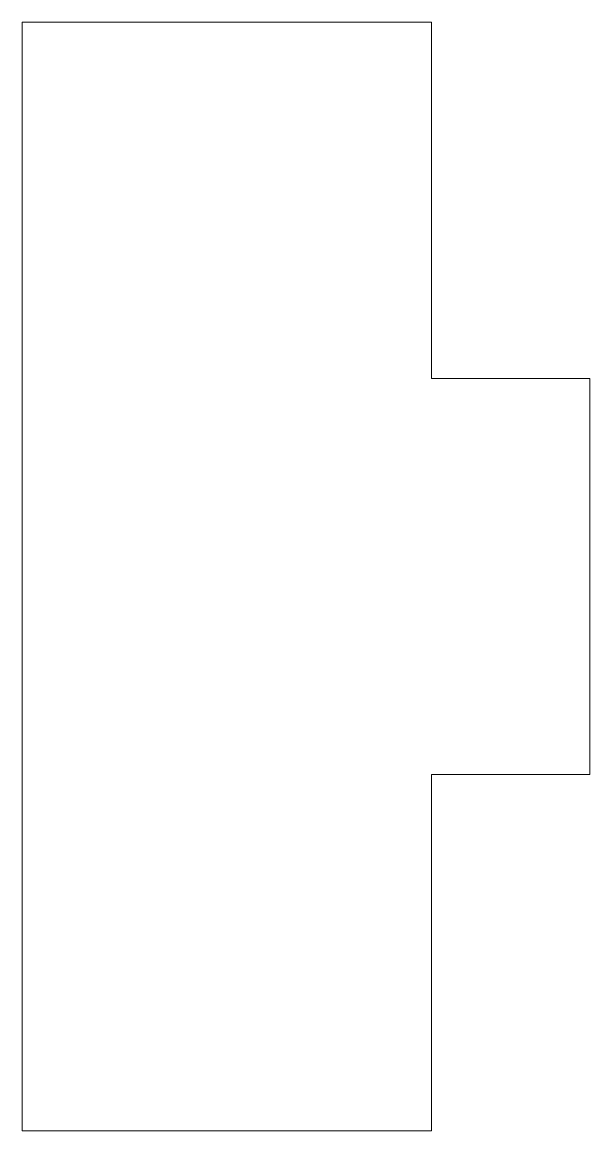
# Model space of a CAD drawing. Header units: millimetres. Extents: x 11.2 to 22, y -10.5 to 10.5.
import ezdxf

# ---------------------------------------------------------------- set-up
doc = ezdxf.new("R2010")
doc.units = ezdxf.units.MM
doc.layers.add('1', color=7, linetype='Continuous', true_color=0xffffff)

msp = doc.modelspace()

# ---------------------------------------------------------------- linework, layer by layer
at = {"layer": '1', "color": 252, "linetype": 'Continuous', "lineweight": 13}
for p, q in [((19, 10.5), (11.25, 10.5)), ((11.25, 10.5), (11.25, -10.5)), ((19, 10.5), (11.25, 10.5)), ((11.25, 10.5), (11.25, -10.5)), ((19, 3.75), (19, 10.5)), ((19, 3.75), (19, 10.5)), ((22, 3.75), (19, 3.75)), ((22, 3.75), (19, 3.75)), ((22, -3.75), (22, 3.75)), ((22, -3.75), (22, 3.75)), ((19, -10.5), (19, -3.75)), ((19, -3.75), (22, -3.75)), ((19, -3.75), (22, -3.75)), ((19, -10.5), (19, -3.75)), ((11.25, -10.5), (19, -10.5)), ((11.25, -10.5), (19, -10.5))]:
    msp.add_line(p, q, dxfattribs=at)

doc.saveas('drawing.dxf')
